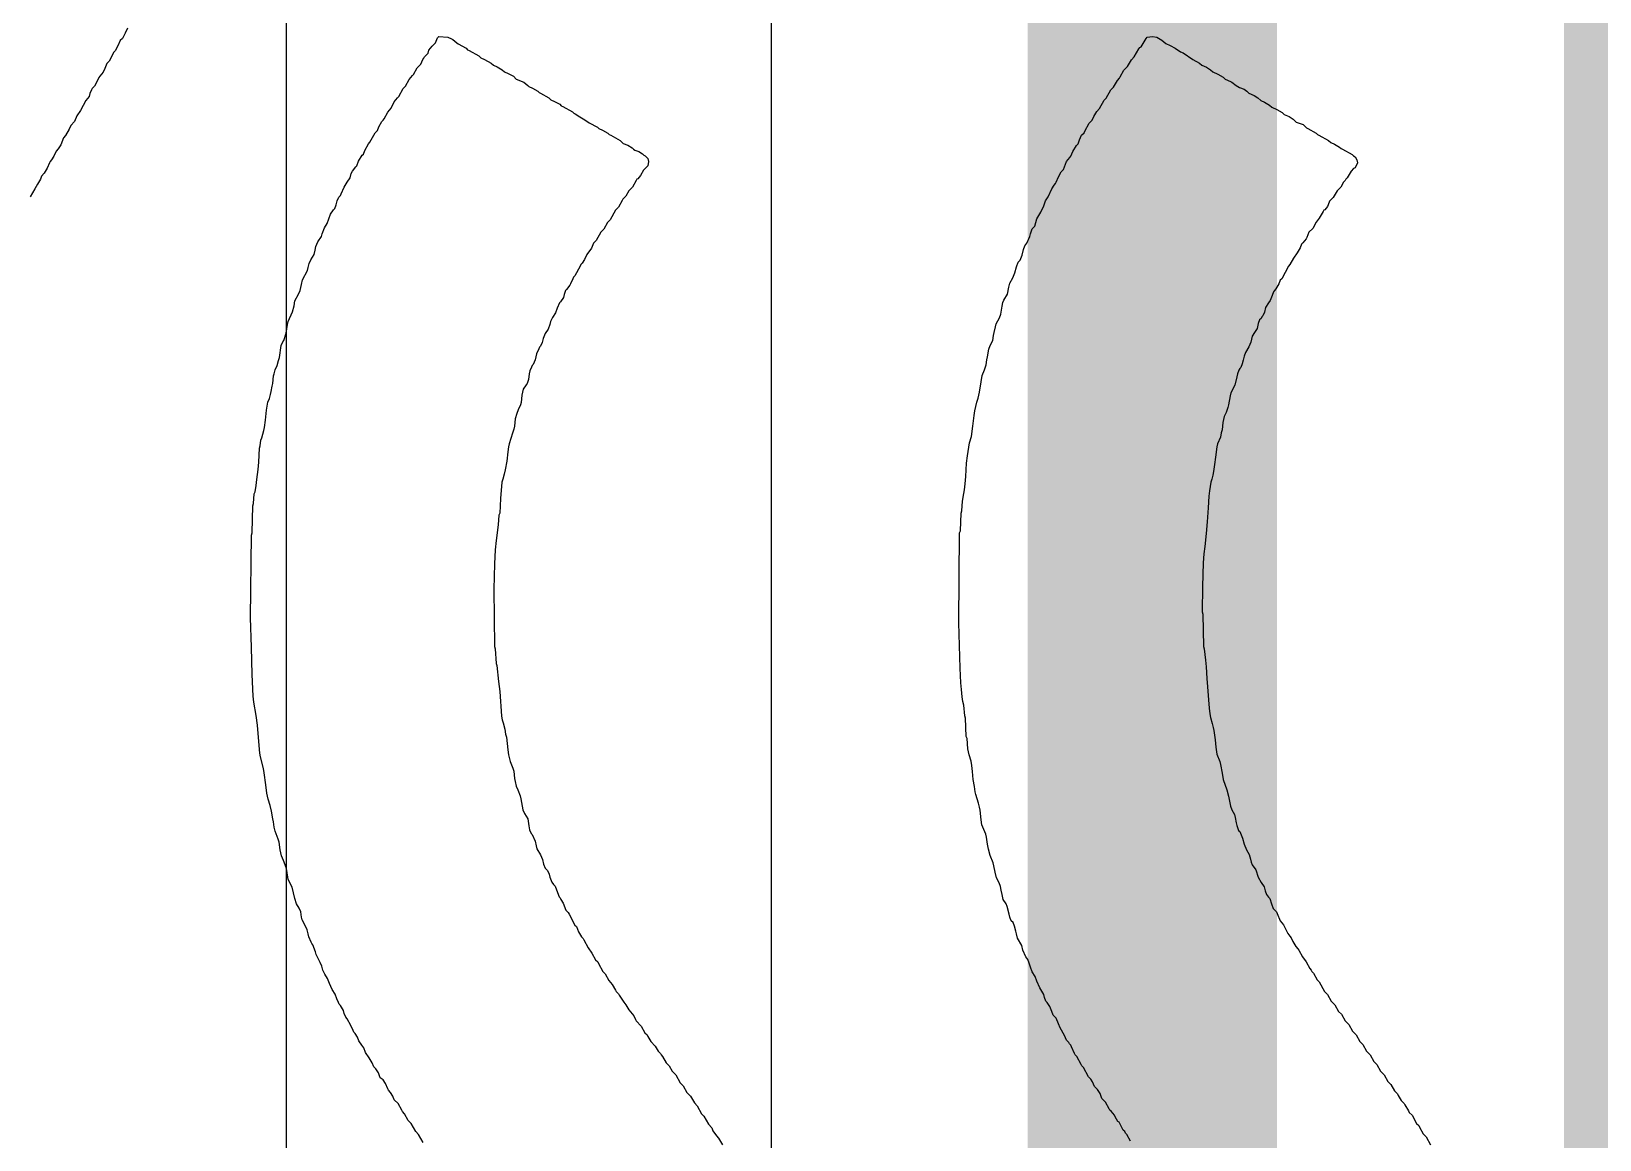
# Model space of a CAD drawing. Header units: inches. Extents: x 0 to 5379, y 0 to 5429.
# Drawn here: x 123.484 to 125.882, y 42.31 to 44.004 of the extents above; entities that cross this region are included whole.
import ezdxf

# ---------------------------------------------------------------- set-up
doc = ezdxf.new("R2010")
doc.units = ezdxf.units.IN
doc.layers.add('SIG 01', color=90, linetype='Continuous')
doc.layers.add('Top Overlay', color=2, linetype='Continuous')

msp = doc.modelspace()

# ---------------------------------------------------------------- linework, layer by layer
at = {"layer": 'SIG 01'}
for p, q in [((124.6156, 91.1087), (124.6156, 24.7972)), ((123.8743, 32.2574), (123.8743, 90.8151))]:
    msp.add_line(p, q, dxfattribs=at)
for points in [[(125.9548, 23.6436, 0.254, 0.254, 0), (125.9548, 93.0421, 0.254, 0.254, 0)], [(125.1983, 24.5559, 0.381, 0.381, 0), (125.1983, 91.3501, 0.381, 0.381, 0)]]:
    msp.add_lwpolyline(points, format="xyseb", dxfattribs=at)
at = {"layer": 'Top Overlay'}
for p, q in [((123.6281, 44.0013), (123.6236, 43.9934)), ((123.6315, 44.0092), (123.6281, 44.0013)), ((123.6169, 43.9821), (123.6124, 43.9742)), ((123.6202, 43.99), (123.6169, 43.9821)), ((123.6236, 43.9934), (123.6202, 43.99)), ((124.0924, 43.9754), (124.0975, 43.9816)), ((124.0975, 43.9816), (124.1025, 43.9866)), ((124.1025, 43.9866), (124.1053, 43.994)), ((124.1053, 43.994), (124.1076, 43.9962)), ((124.1076, 43.9962), (124.1211, 43.9951)), ((124.1211, 43.9951), (124.1268, 43.9928)), ((124.1268, 43.9928), (124.129, 43.9917)), ((124.129, 43.9917), (124.1352, 43.9866)), ((124.1352, 43.9866), (124.1369, 43.985)), ((124.1369, 43.985), (124.1493, 43.9782)), ((124.1493, 43.9782), (124.1515, 43.9759)), ((124.1515, 43.9759), (124.1538, 43.9748)), ((125.1708, 43.9652), (125.1775, 43.9776)), ((125.1775, 43.9776), (125.1792, 43.9793)), ((125.1792, 43.9793), (125.1815, 43.9804)), ((125.1815, 43.9804), (125.1843, 43.9855)), ((125.1843, 43.9855), (125.1888, 43.9934)), ((125.1888, 43.9934), (125.1905, 43.9951)), ((125.1905, 43.9951), (125.1984, 43.9962)), ((125.1984, 43.9962), (125.2051, 43.9951)), ((125.2051, 43.9951), (125.213, 43.9906)), ((125.213, 43.9906), (125.2192, 43.9855)), ((125.2192, 43.9855), (125.2254, 43.9827)), ((125.2254, 43.9827), (125.2333, 43.9782)), ((125.2333, 43.9782), (125.2412, 43.9726)), ((123.6, 43.9551), (123.5966, 43.9472)), ((123.6033, 43.9585), (123.6, 43.9551)), ((123.6067, 43.9641), (123.6033, 43.9585)), ((123.6101, 43.972), (123.6067, 43.9641)), ((123.6124, 43.9742), (123.6101, 43.972)), ((124.0744, 43.9483), (124.08, 43.954)), ((124.08, 43.954), (124.0828, 43.9613)), ((124.0828, 43.9613), (124.0845, 43.963)), ((124.0845, 43.963), (124.0856, 43.9652)), ((124.0856, 43.9652), (124.0913, 43.9709)), ((124.0913, 43.9709), (124.0924, 43.9754)), ((124.1538, 43.9748), (124.1684, 43.9669)), ((124.1684, 43.9669), (124.1718, 43.9635)), ((124.1718, 43.9635), (124.1775, 43.9613)), ((124.1775, 43.9613), (124.1876, 43.9557)), ((124.1876, 43.9557), (124.191, 43.9523)), ((124.191, 43.9523), (124.1966, 43.95)), ((125.1606, 43.9506), (125.1663, 43.9607)), ((125.1663, 43.9607), (125.1708, 43.9652)), ((125.2412, 43.9726), (125.2457, 43.9714)), ((125.2457, 43.9714), (125.2604, 43.9613)), ((125.2604, 43.9613), (125.2705, 43.9557)), ((125.2705, 43.9557), (125.2739, 43.9523)), ((125.2739, 43.9523), (125.2812, 43.9495)), ((123.5853, 43.928), (123.5808, 43.9202)), ((123.5876, 43.9337), (123.5853, 43.928)), ((123.5892, 43.9354), (123.5876, 43.9337)), ((123.5943, 43.9416), (123.5892, 43.9354)), ((123.5966, 43.9472), (123.5943, 43.9416)), ((124.0563, 43.9202), (124.062, 43.9303)), ((124.062, 43.9303), (124.067, 43.9365)), ((124.067, 43.9365), (124.0687, 43.9382)), ((124.0687, 43.9382), (124.0744, 43.9483)), ((124.1966, 43.95), (124.2045, 43.9455)), ((124.2045, 43.9455), (124.2079, 43.9421)), ((124.2079, 43.9421), (124.2135, 43.9399)), ((124.2135, 43.9399), (124.2214, 43.9354)), ((124.2214, 43.9354), (124.2259, 43.9309)), ((124.2259, 43.9309), (124.2372, 43.9264)), ((125.1392, 43.919), (125.1449, 43.9292)), ((125.1449, 43.9292), (125.1482, 43.9326)), ((125.1482, 43.9326), (125.1494, 43.9348)), ((125.1494, 43.9348), (125.155, 43.9449)), ((125.155, 43.9449), (125.1606, 43.9506)), ((125.2812, 43.9495), (125.2874, 43.9455)), ((125.2874, 43.9455), (125.2908, 43.9421)), ((125.2908, 43.9421), (125.2987, 43.9388)), ((125.2987, 43.9388), (125.3066, 43.9342)), ((125.3066, 43.9342), (125.3099, 43.9309)), ((125.3099, 43.9309), (125.3178, 43.9275)), ((125.3178, 43.9275), (125.3201, 43.9264)), ((123.5729, 43.9044), (123.5678, 43.8982)), ((123.574, 43.9089), (123.5729, 43.9044)), ((123.5763, 43.9145), (123.574, 43.9089)), ((123.5774, 43.9168), (123.5763, 43.9145)), ((123.5808, 43.9202), (123.5774, 43.9168)), ((124.0445, 43.9027), (124.0462, 43.9044)), ((124.0462, 43.9044), (124.0529, 43.9168)), ((124.0529, 43.9168), (124.0563, 43.9202)), ((124.2372, 43.9264), (124.2434, 43.9213)), ((124.2434, 43.9213), (124.2451, 43.9196)), ((124.2451, 43.9196), (124.2507, 43.9173)), ((124.2507, 43.9173), (124.2586, 43.9128)), ((124.2586, 43.9128), (124.2609, 43.9106)), ((124.2609, 43.9106), (124.2631, 43.9095)), ((124.2631, 43.9095), (124.2755, 43.9027)), ((125.128, 43.9021), (125.1347, 43.9145)), ((125.1347, 43.9145), (125.1392, 43.919)), ((125.3201, 43.9264), (125.3263, 43.9213)), ((125.3263, 43.9213), (125.3314, 43.9185)), ((125.3314, 43.9185), (125.3387, 43.9157)), ((125.3387, 43.9157), (125.3426, 43.9128)), ((125.3426, 43.9128), (125.346, 43.9095)), ((125.346, 43.9095), (125.3539, 43.9061)), ((125.3539, 43.9061), (125.3595, 43.9027)), ((123.5594, 43.883), (123.5538, 43.8751)), ((123.5639, 43.8909), (123.5594, 43.883)), ((123.5678, 43.8982), (123.5639, 43.8909)), ((124.0237, 43.8706), (124.0293, 43.8807)), ((124.0293, 43.8807), (124.0344, 43.8869)), ((124.0344, 43.8869), (124.0394, 43.8965)), ((124.0394, 43.8965), (124.0445, 43.9027)), ((124.2755, 43.9027), (124.2789, 43.8993)), ((124.2789, 43.8993), (124.2845, 43.8971)), ((124.2845, 43.8971), (124.2924, 43.8926)), ((124.2924, 43.8926), (124.2947, 43.8903)), ((124.2947, 43.8903), (124.2969, 43.8892)), ((124.2969, 43.8892), (124.3116, 43.8813)), ((124.3116, 43.8813), (124.3138, 43.879)), ((125.1088, 43.874), (125.1133, 43.8818)), ((125.1133, 43.8818), (125.1178, 43.8864)), ((125.1178, 43.8864), (125.1246, 43.8987)), ((125.1246, 43.8987), (125.128, 43.9021)), ((125.3595, 43.9027), (125.364, 43.8982)), ((125.364, 43.8982), (125.3697, 43.8959)), ((125.3697, 43.8959), (125.3776, 43.8914)), ((125.3776, 43.8914), (125.3809, 43.888)), ((125.3809, 43.888), (125.3888, 43.8847)), ((125.3888, 43.8847), (125.3967, 43.8802)), ((125.3967, 43.8802), (125.4001, 43.8768)), ((123.5447, 43.8604), (123.5425, 43.8548)), ((123.5504, 43.8661), (123.5447, 43.8604)), ((123.5538, 43.8751), (123.5504, 43.8661)), ((124.0135, 43.8525), (124.0158, 43.8582)), ((124.0158, 43.8582), (124.0203, 43.8661)), ((124.0203, 43.8661), (124.0225, 43.8683)), ((124.0225, 43.8683), (124.0237, 43.8706)), ((124.3138, 43.879), (124.3161, 43.8779)), ((124.3161, 43.8779), (124.3228, 43.8734)), ((124.3228, 43.8734), (124.3307, 43.8689)), ((124.3307, 43.8689), (124.3375, 43.8644)), ((124.3375, 43.8644), (124.3499, 43.8576)), ((124.3499, 43.8576), (124.3521, 43.8554)), ((125.0953, 43.8514), (125.102, 43.8638)), ((125.102, 43.8638), (125.1066, 43.8683)), ((125.1066, 43.8683), (125.1088, 43.874)), ((125.4001, 43.8768), (125.4074, 43.874)), ((125.4074, 43.874), (125.4136, 43.87)), ((125.4136, 43.87), (125.4181, 43.8655)), ((125.4181, 43.8655), (125.4288, 43.8616)), ((125.4288, 43.8616), (125.4339, 43.8565)), ((125.4339, 43.8565), (125.4362, 43.8554)), ((123.5335, 43.8413), (123.5295, 43.8306)), ((123.5368, 43.8447), (123.5335, 43.8413)), ((123.5425, 43.8548), (123.5368, 43.8447)), ((123.9944, 43.8221), (124, 43.8323)), ((124, 43.8323), (124.0022, 43.8345)), ((124.0022, 43.8345), (124.0101, 43.8492)), ((124.0101, 43.8492), (124.0135, 43.8525)), ((124.3521, 43.8554), (124.3578, 43.8531)), ((124.3578, 43.8531), (124.3656, 43.8486)), ((124.3656, 43.8486), (124.3679, 43.8464)), ((124.3679, 43.8464), (124.3702, 43.8452)), ((124.3702, 43.8452), (124.3848, 43.8373)), ((124.3848, 43.8373), (124.3893, 43.8328)), ((124.3893, 43.8328), (124.3966, 43.83)), ((125.0823, 43.8294), (125.0851, 43.8323)), ((125.0851, 43.8323), (125.0868, 43.8385)), ((125.0868, 43.8385), (125.0902, 43.8452)), ((125.0902, 43.8452), (125.0942, 43.8492)), ((125.0942, 43.8492), (125.0953, 43.8514)), ((125.4362, 43.8554), (125.4486, 43.8486)), ((125.4486, 43.8486), (125.4508, 43.8464)), ((125.4508, 43.8464), (125.4531, 43.8452)), ((125.4531, 43.8452), (125.4677, 43.8373)), ((125.4677, 43.8373), (125.4711, 43.834)), ((125.4711, 43.834), (125.4767, 43.8317)), ((125.4767, 43.8317), (125.4846, 43.8272)), ((123.5188, 43.8131), (123.5154, 43.8075)), ((123.5222, 43.821), (123.5188, 43.8131)), ((123.5256, 43.8244), (123.5222, 43.821)), ((123.5295, 43.8306), (123.5256, 43.8244)), ((123.9848, 43.8058), (123.9904, 43.8148)), ((123.9904, 43.8148), (123.9921, 43.8165)), ((123.9921, 43.8165), (123.9944, 43.8221)), ((124.3966, 43.83), (124.4028, 43.8261)), ((124.4028, 43.8261), (124.4051, 43.8238)), ((124.4051, 43.8238), (124.4073, 43.8227)), ((124.4073, 43.8227), (124.413, 43.8204)), ((124.413, 43.8204), (124.4186, 43.8171)), ((124.4186, 43.8171), (124.4209, 43.8148)), ((124.4209, 43.8148), (124.4231, 43.8137)), ((124.4231, 43.8137), (124.4271, 43.8097)), ((124.4271, 43.8097), (124.4282, 43.8052)), ((125.0671, 43.8052), (125.0722, 43.8114)), ((125.0722, 43.8114), (125.0739, 43.8131)), ((125.0739, 43.8131), (125.0767, 43.8204)), ((125.0767, 43.8204), (125.0823, 43.8294)), ((125.4846, 43.8272), (125.4869, 43.8249)), ((125.4869, 43.8249), (125.4891, 43.8238)), ((125.4891, 43.8238), (125.5038, 43.8159)), ((125.5038, 43.8159), (125.506, 43.8137)), ((125.506, 43.8137), (125.5083, 43.8125)), ((125.5083, 43.8125), (125.5111, 43.8075)), ((123.5042, 43.7872), (123.4997, 43.7827)), ((123.5087, 43.7951), (123.5042, 43.7872)), ((123.5121, 43.803), (123.5087, 43.7951)), ((123.5132, 43.8052), (123.5121, 43.803)), ((123.5154, 43.8075), (123.5132, 43.8052)), ((123.9718, 43.7804), (123.9735, 43.7866)), ((123.9735, 43.7866), (123.9752, 43.7906)), ((123.9752, 43.7906), (123.9803, 43.7968)), ((123.9803, 43.7968), (123.982, 43.7985)), ((123.982, 43.7985), (123.9848, 43.8058)), ((124.4158, 43.7838), (124.4118, 43.7787)), ((124.4203, 43.7917), (124.4158, 43.7838)), ((124.4209, 43.7923), (124.4203, 43.7917)), ((124.4271, 43.7985), (124.4209, 43.7923)), ((124.4282, 43.8052), (124.4271, 43.7985)), ((125.0547, 43.7816), (125.0592, 43.7894)), ((125.0592, 43.7894), (125.0626, 43.7928)), ((125.0626, 43.7928), (125.0671, 43.8052)), ((125.5021, 43.7906), (125.4964, 43.7804)), ((125.506, 43.7945), (125.5021, 43.7906)), ((125.5083, 43.7956), (125.506, 43.7945)), ((125.5122, 43.803), (125.5083, 43.7956)), ((125.5111, 43.8075), (125.5122, 43.803)), ((123.4895, 43.7635), (123.4828, 43.7511)), ((123.494, 43.7703), (123.4895, 43.7635)), ((123.4985, 43.7782), (123.494, 43.7703)), ((123.4997, 43.7827), (123.4985, 43.7782)), ((123.9583, 43.7556), (123.9628, 43.7658)), ((123.9628, 43.7658), (123.9673, 43.7737)), ((123.9673, 43.7737), (123.9718, 43.7804)), ((124.3978, 43.7601), (124.3933, 43.7523)), ((124.4034, 43.7658), (124.3978, 43.7601)), ((124.409, 43.7759), (124.4034, 43.7658)), ((124.4102, 43.7782), (124.409, 43.7759)), ((124.4118, 43.7787), (124.4102, 43.7782)), ((125.0389, 43.7511), (125.0446, 43.7635)), ((125.0446, 43.7635), (125.048, 43.7692)), ((125.048, 43.7692), (125.0502, 43.7714)), ((125.0502, 43.7714), (125.0513, 43.7737)), ((125.0513, 43.7737), (125.0547, 43.7816)), ((125.4807, 43.7601), (125.475, 43.75)), ((125.4863, 43.7658), (125.4807, 43.7601)), ((125.4908, 43.7737), (125.4863, 43.7658)), ((125.4931, 43.7759), (125.4908, 43.7737)), ((125.4942, 43.7782), (125.4931, 43.7759)), ((125.4964, 43.7804), (125.4942, 43.7782)), ((123.9482, 43.7331), (123.9504, 43.7387)), ((123.9504, 43.7387), (123.9521, 43.7449)), ((123.9521, 43.7449), (123.9543, 43.7506)), ((123.9543, 43.7506), (123.9572, 43.7534)), ((123.9572, 43.7534), (123.9583, 43.7556)), ((124.3876, 43.7455), (124.382, 43.7354)), ((124.3888, 43.7477), (124.3876, 43.7455)), ((124.3933, 43.7523), (124.3888, 43.7477)), ((125.0277, 43.7275), (125.0322, 43.7376)), ((125.0322, 43.7376), (125.035, 43.7449)), ((125.035, 43.7449), (125.0389, 43.7511)), ((125.466, 43.7365), (125.4621, 43.7314)), ((125.4671, 43.7387), (125.466, 43.7365)), ((125.4694, 43.7444), (125.4671, 43.7387)), ((125.475, 43.75), (125.4694, 43.7444)), ((123.9369, 43.7106), (123.942, 43.7246)), ((123.942, 43.7246), (123.9465, 43.7314)), ((123.9465, 43.7314), (123.9482, 43.7331)), ((124.3651, 43.7117), (124.3595, 43.7015)), ((124.3696, 43.7162), (124.3651, 43.7117)), ((124.3775, 43.7308), (124.3696, 43.7162)), ((124.382, 43.7354), (124.3775, 43.7308)), ((125.0187, 43.7061), (125.022, 43.7173)), ((125.022, 43.7173), (125.0277, 43.7275)), ((125.4486, 43.7123), (125.4435, 43.7027)), ((125.4536, 43.7185), (125.4486, 43.7123)), ((125.4593, 43.7286), (125.4536, 43.7185)), ((125.4604, 43.7308), (125.4593, 43.7286)), ((125.4621, 43.7314), (125.4604, 43.7308)), ((123.9222, 43.6824), (123.9279, 43.6903)), ((123.9279, 43.6903), (123.929, 43.6948)), ((123.929, 43.6948), (123.9324, 43.7038)), ((123.9324, 43.7038), (123.9369, 43.7106)), ((124.3549, 43.697), (124.3482, 43.6846)), ((124.3595, 43.7015), (124.3549, 43.697)), ((125.0063, 43.6801), (125.0108, 43.6903)), ((125.0108, 43.6903), (125.0119, 43.6948)), ((125.0119, 43.6948), (125.0147, 43.7021)), ((125.0147, 43.7021), (125.0187, 43.7061)), ((125.4345, 43.6892), (125.4333, 43.6869)), ((125.4378, 43.697), (125.4345, 43.6892)), ((125.4435, 43.7027), (125.4378, 43.697)), ((123.9166, 43.6632), (123.9183, 43.6694)), ((123.9183, 43.6694), (123.9194, 43.6751)), ((123.9194, 43.6751), (123.9222, 43.6824)), ((124.3409, 43.6728), (124.3335, 43.6632)), ((124.3437, 43.6801), (124.3409, 43.6728)), ((124.3482, 43.6846), (124.3437, 43.6801)), ((124.9995, 43.6621), (125.0012, 43.6706)), ((125.0012, 43.6706), (125.0034, 43.6762)), ((125.0034, 43.6762), (125.0063, 43.6801)), ((125.4198, 43.6655), (125.4142, 43.6576)), ((125.4243, 43.6734), (125.4198, 43.6655)), ((125.4266, 43.679), (125.4243, 43.6734)), ((125.4283, 43.6807), (125.4266, 43.679)), ((125.4333, 43.6869), (125.4283, 43.6807)), ((123.9065, 43.6384), (123.9076, 43.643)), ((123.9076, 43.643), (123.9093, 43.6492)), ((123.9093, 43.6492), (123.9115, 43.6548)), ((123.9115, 43.6548), (123.9166, 43.6632)), ((124.3234, 43.6452), (124.3155, 43.6306)), ((124.3245, 43.6475), (124.3234, 43.6452)), ((124.3268, 43.6497), (124.3245, 43.6475)), ((124.3302, 43.6553), (124.3268, 43.6497)), ((124.3335, 43.6632), (124.3302, 43.6553)), ((124.9882, 43.6351), (124.9905, 43.6441)), ((124.9905, 43.6441), (124.9933, 43.6514)), ((124.9933, 43.6514), (124.9961, 43.6542)), ((124.9961, 43.6542), (124.9995, 43.6621)), ((125.4063, 43.6452), (125.3962, 43.626)), ((125.4085, 43.6475), (125.4063, 43.6452)), ((125.4142, 43.6576), (125.4085, 43.6475)), ((123.8952, 43.608), (123.8974, 43.617)), ((123.8974, 43.617), (123.8991, 43.6244)), ((123.8991, 43.6244), (123.9065, 43.6384)), ((124.3076, 43.6159), (124.3025, 43.6097)), ((124.3087, 43.6182), (124.3076, 43.6159)), ((124.3121, 43.626), (124.3087, 43.6182)), ((124.3133, 43.6283), (124.3121, 43.626)), ((124.3155, 43.6306), (124.3133, 43.6283)), ((124.9787, 43.6131), (124.9803, 43.6193)), ((124.9803, 43.6193), (124.9849, 43.6272)), ((124.9849, 43.6272), (124.9882, 43.6351)), ((125.3916, 43.6182), (125.3871, 43.6103)), ((125.3939, 43.6238), (125.3916, 43.6182)), ((125.3962, 43.626), (125.3939, 43.6238)), ((123.8862, 43.5844), (123.8873, 43.5922)), ((123.8873, 43.5922), (123.8929, 43.6024)), ((123.8929, 43.6024), (123.8952, 43.608)), ((124.298, 43.5973), (124.2935, 43.5906)), ((124.2992, 43.6018), (124.298, 43.5973)), ((124.3009, 43.608), (124.2992, 43.6018)), ((124.3025, 43.6097), (124.3009, 43.608)), ((124.9696, 43.5894), (124.9713, 43.5934)), ((124.9713, 43.5934), (124.977, 43.6024)), ((124.977, 43.6024), (124.9787, 43.6131)), ((125.3787, 43.5928), (125.3759, 43.5889)), ((125.3815, 43.6001), (125.3787, 43.5928)), ((125.3838, 43.6058), (125.3815, 43.6001)), ((125.3849, 43.608), (125.3838, 43.6058)), ((125.3871, 43.6103), (125.3849, 43.608)), ((123.8772, 43.5607), (123.8839, 43.5753)), ((123.8839, 43.5753), (123.8862, 43.5844)), ((124.2856, 43.5737), (124.2811, 43.5669)), ((124.2885, 43.581), (124.2856, 43.5737)), ((124.2918, 43.5889), (124.2885, 43.581)), ((124.2935, 43.5906), (124.2918, 43.5889)), ((124.9646, 43.5663), (124.9668, 43.572)), ((124.9668, 43.572), (124.9685, 43.5838)), ((124.9685, 43.5838), (124.9696, 43.5894)), ((125.3674, 43.5691), (125.3657, 43.5675)), ((125.3697, 43.5748), (125.3674, 43.5691)), ((125.3714, 43.5821), (125.3697, 43.5748)), ((125.3759, 43.5889), (125.3714, 43.5821)), ((123.8738, 43.5427), (123.876, 43.5562)), ((123.876, 43.5562), (123.8772, 43.5607)), ((124.2744, 43.5489), (124.2699, 43.5421)), ((124.2772, 43.5562), (124.2744, 43.5489)), ((124.2783, 43.5607), (124.2772, 43.5562)), ((124.2811, 43.5669), (124.2783, 43.5607)), ((124.9567, 43.5438), (124.9584, 43.5522)), ((124.9584, 43.5522), (124.9595, 43.5568)), ((124.9595, 43.5568), (124.9646, 43.5663)), ((125.3584, 43.55), (125.3545, 43.5438)), ((125.3601, 43.5573), (125.3584, 43.55)), ((125.3623, 43.5629), (125.3601, 43.5573)), ((125.3646, 43.5652), (125.3623, 43.5629)), ((125.3657, 43.5675), (125.3646, 43.5652)), ((123.8636, 43.5055), (123.8665, 43.5241)), ((123.8665, 43.5241), (123.8687, 43.5297)), ((123.8687, 43.5297), (123.8704, 43.5314)), ((123.8704, 43.5314), (123.8738, 43.5427)), ((124.2614, 43.5213), (124.2603, 43.519)), ((124.2631, 43.5229), (124.2614, 43.5213)), ((124.2654, 43.5286), (124.2631, 43.5229)), ((124.267, 43.5348), (124.2654, 43.5286)), ((124.2699, 43.5421), (124.267, 43.5348)), ((124.9482, 43.5184), (124.9505, 43.5241)), ((124.9505, 43.5241), (124.9544, 43.5314)), ((124.9544, 43.5314), (124.9556, 43.5393)), ((124.9556, 43.5393), (124.9567, 43.5438)), ((125.346, 43.5218), (125.3409, 43.5134)), ((125.3488, 43.5291), (125.346, 43.5218)), ((125.3511, 43.5382), (125.3488, 43.5291)), ((125.3545, 43.5438), (125.3511, 43.5382)), ((123.8603, 43.4931), (123.8625, 43.501)), ((123.8625, 43.501), (123.8636, 43.5055)), ((124.2547, 43.5021), (124.2518, 43.4948)), ((124.2569, 43.5111), (124.2547, 43.5021)), ((124.2603, 43.519), (124.2569, 43.5111)), ((124.9443, 43.4942), (124.9454, 43.5021)), ((124.9454, 43.5021), (124.9465, 43.5066)), ((124.9465, 43.5066), (124.9482, 43.5184)), ((125.3359, 43.4959), (125.3336, 43.4903)), ((125.337, 43.5015), (125.3359, 43.4959)), ((125.3387, 43.5077), (125.337, 43.5015)), ((125.3409, 43.5134), (125.3387, 43.5077)), ((123.8535, 43.466), (123.8546, 43.4773)), ((123.8546, 43.4773), (123.8557, 43.4807)), ((123.8557, 43.4807), (123.8574, 43.4869)), ((123.8574, 43.4869), (123.8603, 43.4931)), ((124.2456, 43.4807), (124.2445, 43.4717)), ((124.2468, 43.4852), (124.2456, 43.4807)), ((124.249, 43.4908), (124.2468, 43.4852)), ((124.2501, 43.4931), (124.249, 43.4908)), ((124.2518, 43.4948), (124.2501, 43.4931)), ((124.9364, 43.4683), (124.9381, 43.4779)), ((124.9381, 43.4779), (124.9415, 43.4869)), ((124.9415, 43.4869), (124.9443, 43.4942)), ((125.3274, 43.4762), (125.3246, 43.4632)), ((125.3285, 43.4807), (125.3274, 43.4762)), ((125.3308, 43.4863), (125.3285, 43.4807)), ((125.3319, 43.4886), (125.3308, 43.4863)), ((125.3336, 43.4903), (125.3319, 43.4886)), ((123.8484, 43.4429), (123.8501, 43.4491)), ((123.8501, 43.4491), (123.8512, 43.4536)), ((123.8512, 43.4536), (123.8524, 43.4615)), ((123.8524, 43.4615), (123.8535, 43.466)), ((124.2344, 43.448), (124.2332, 43.4367)), ((124.2366, 43.457), (124.2344, 43.448)), ((124.2411, 43.4638), (124.2366, 43.457)), ((124.2423, 43.466), (124.2411, 43.4638)), ((124.2445, 43.4717), (124.2423, 43.466)), ((124.9319, 43.4435), (124.9341, 43.4525)), ((124.9341, 43.4525), (124.9364, 43.4683)), ((125.3184, 43.4514), (125.3173, 43.4469)), ((125.3246, 43.4632), (125.3184, 43.4514)), ((123.8422, 43.4097), (123.8439, 43.4249)), ((123.8439, 43.4249), (123.8462, 43.4373)), ((123.8462, 43.4373), (123.8484, 43.4429)), ((124.2287, 43.4255), (124.2265, 43.4198)), ((124.2321, 43.4334), (124.2287, 43.4255)), ((124.2332, 43.4367), (124.2321, 43.4334)), ((124.9268, 43.4238), (124.9302, 43.4373)), ((124.9302, 43.4373), (124.9319, 43.4435)), ((125.3139, 43.4289), (125.3111, 43.4215)), ((125.315, 43.4334), (125.3139, 43.4289)), ((125.3173, 43.4469), (125.315, 43.4334)), ((123.8411, 43.3984), (123.8422, 43.4097)), ((124.2231, 43.4007), (124.222, 43.3962)), ((124.2242, 43.4119), (124.2231, 43.4007)), ((124.2265, 43.4198), (124.2242, 43.4119)), ((124.9217, 43.3849), (124.924, 43.4007)), ((124.924, 43.4007), (124.9257, 43.417)), ((124.9257, 43.417), (124.9268, 43.4238)), ((125.306, 43.4063), (125.3049, 43.395)), ((125.3083, 43.4153), (125.306, 43.4063)), ((125.3111, 43.4215), (125.3083, 43.4153)), ((123.8343, 43.3703), (123.8355, 43.3793)), ((123.8355, 43.3793), (123.8366, 43.3827)), ((123.8366, 43.3827), (123.84, 43.3939)), ((123.84, 43.3939), (123.8411, 43.3984)), ((124.2203, 43.39), (124.2152, 43.3736)), ((124.222, 43.3962), (124.2203, 43.39)), ((124.9189, 43.3753), (124.9217, 43.3849)), ((125.3026, 43.3838), (125.2981, 43.3736)), ((125.3037, 43.3905), (125.3026, 43.3838)), ((125.3049, 43.395), (125.3037, 43.3905)), ((123.8321, 43.3455), (123.8332, 43.3669)), ((123.8332, 43.3669), (123.8343, 43.3703)), ((124.213, 43.3612), (124.2113, 43.3472)), ((124.2141, 43.3691), (124.213, 43.3612)), ((124.2152, 43.3736), (124.2141, 43.3691)), ((124.9144, 43.3438), (124.9155, 43.355)), ((124.9155, 43.355), (124.9189, 43.3753)), ((125.2947, 43.3534), (125.2936, 43.3421)), ((125.297, 43.3691), (125.2947, 43.3534)), ((125.2981, 43.3736), (125.297, 43.3691)), ((123.8293, 43.319), (123.831, 43.3342)), ((123.831, 43.3342), (123.8321, 43.3455)), ((124.209, 43.3336), (124.2073, 43.3274)), ((124.2113, 43.3472), (124.209, 43.3336)), ((124.9133, 43.3235), (124.9144, 43.3438)), ((125.2919, 43.3314), (125.2908, 43.3257)), ((125.2936, 43.3421), (125.2919, 43.3314)), ((123.8265, 43.3004), (123.8281, 43.31)), ((123.8281, 43.31), (123.8293, 43.319)), ((124.2039, 43.315), (124.2017, 43.2902)), ((124.2051, 43.3195), (124.2039, 43.315)), ((124.2073, 43.3274), (124.2051, 43.3195)), ((124.911, 43.3032), (124.9122, 43.3122)), ((124.9122, 43.3122), (124.9133, 43.3235)), ((125.288, 43.315), (125.2857, 43.3015)), ((125.2891, 43.3195), (125.288, 43.315)), ((125.2908, 43.3257), (125.2891, 43.3195)), ((123.8231, 43.279), (123.8242, 43.2824)), ((123.8242, 43.2824), (123.8253, 43.297)), ((123.8253, 43.297), (123.8265, 43.3004)), ((124.2017, 43.2902), (124.2006, 43.2677)), ((124.9071, 43.2711), (124.9082, 43.2857)), ((124.9082, 43.2857), (124.9099, 43.2976)), ((124.9099, 43.2976), (124.911, 43.3032)), ((125.2846, 43.2936), (125.2835, 43.2756)), ((125.2857, 43.3015), (125.2846, 43.2936)), ((123.8219, 43.2373), (123.8231, 43.279)), ((124.1994, 43.2643), (124.1983, 43.2497)), ((124.2006, 43.2677), (124.1994, 43.2643)), ((124.9048, 43.2407), (124.906, 43.2677)), ((124.906, 43.2677), (124.9071, 43.2711)), ((125.2835, 43.2756), (125.2823, 43.2542)), ((123.8197, 43.1077), (123.8208, 43.2339)), ((123.8208, 43.2339), (123.8219, 43.2373)), ((124.1983, 43.2497), (124.1949, 43.226)), ((124.9026, 43.0998), (124.9037, 43.2373)), ((124.9037, 43.2373), (124.9048, 43.2407)), ((125.2806, 43.2367), (125.2784, 43.2164)), ((125.2823, 43.2542), (125.2806, 43.2367)), ((124.1938, 43.2114), (124.1927, 43.19)), ((124.1949, 43.226), (124.1938, 43.2114)), ((125.2784, 43.2164), (125.2773, 43.2052)), ((124.1927, 43.19), (124.1915, 43.1516)), ((125.2761, 43.1917), (125.275, 43.1556)), ((125.2773, 43.2052), (125.2761, 43.1917)), ((124.1915, 43.1516), (124.1927, 43.0638)), ((125.275, 43.1556), (125.2745, 43.1167)), ((125.2745, 43.1167), (125.2756, 43.1133)), ((125.2756, 43.1133), (125.2767, 43.0638)), ((123.8208, 43.0626), (123.8197, 43.1077)), ((124.9043, 43.0305), (124.9026, 43.0998)), ((123.8219, 43.0209), (123.8208, 43.0626)), ((124.1927, 43.0638), (124.1938, 43.0604)), ((124.1938, 43.0604), (124.1949, 43.0378)), ((125.2767, 43.0638), (125.2778, 43.0604)), ((125.2778, 43.0604), (125.2795, 43.0429)), ((125.2795, 43.0429), (125.2806, 43.0328)), ((123.8236, 42.9877), (123.8219, 43.0209)), ((124.1949, 43.0378), (124.1961, 43.0345)), ((124.1961, 43.0345), (124.1989, 43.0102)), ((124.9054, 43.008), (124.9043, 43.0305)), ((125.2806, 43.0328), (125.2818, 43.0147)), ((124.1989, 43.0102), (124.2006, 42.995)), ((124.2006, 42.995), (124.2034, 42.9573)), ((124.9065, 42.9978), (124.9054, 43.008)), ((124.9077, 42.9866), (124.9065, 42.9978)), ((125.2818, 43.0147), (125.2829, 43.0023)), ((125.2829, 43.0023), (125.284, 42.9821)), ((123.8248, 42.9787), (123.8236, 42.9877)), ((123.8281, 42.9584), (123.8248, 42.9787)), ((124.9088, 42.9798), (124.9077, 42.9866)), ((124.9099, 42.9742), (124.9088, 42.9798)), ((124.9116, 42.9578), (124.9099, 42.9742)), ((125.284, 42.9821), (125.2852, 42.9697)), ((125.2852, 42.9697), (125.2863, 42.9606)), ((123.8304, 42.9437), (123.8281, 42.9584)), ((124.2034, 42.9573), (124.2045, 42.9516)), ((124.2045, 42.9516), (124.2056, 42.9471)), ((124.2056, 42.9471), (124.2085, 42.9375)), ((124.9127, 42.9544), (124.9116, 42.9578)), ((124.9139, 42.9263), (124.9127, 42.9544)), ((125.2863, 42.9606), (125.2874, 42.955)), ((125.2874, 42.955), (125.2897, 42.946)), ((125.2897, 42.946), (125.2914, 42.9398)), ((123.8326, 42.9122), (123.8304, 42.9437)), ((124.2085, 42.9375), (124.2096, 42.9297)), ((124.2096, 42.9297), (124.2107, 42.9251)), ((124.2107, 42.9251), (124.213, 42.906)), ((124.915, 42.9229), (124.9139, 42.9263)), ((124.9161, 42.9071), (124.915, 42.9229)), ((125.2914, 42.9398), (125.2925, 42.9353)), ((125.2925, 42.9353), (125.2942, 42.9212)), ((125.2942, 42.9212), (125.2953, 42.9099)), ((123.8338, 42.9009), (123.8326, 42.9122)), ((123.8349, 42.8953), (123.8338, 42.9009)), ((124.213, 42.906), (124.2141, 42.8981)), ((124.2141, 42.8981), (124.2163, 42.888)), ((124.9184, 42.8981), (124.9161, 42.9071)), ((124.9212, 42.8885), (124.9184, 42.8981)), ((125.2953, 42.9099), (125.297, 42.8992)), ((125.297, 42.8992), (125.3015, 42.888)), ((123.8394, 42.8773), (123.8349, 42.8953)), ((123.8405, 42.8705), (123.8394, 42.8773)), ((124.2163, 42.888), (124.2208, 42.8778)), ((124.2208, 42.8778), (124.222, 42.8733)), ((124.222, 42.8733), (124.2231, 42.862)), ((124.9223, 42.8818), (124.9212, 42.8885)), ((124.9234, 42.8728), (124.9223, 42.8818)), ((124.9246, 42.8604), (124.9234, 42.8728)), ((125.3015, 42.888), (125.3026, 42.8835)), ((125.3026, 42.8835), (125.3049, 42.8699)), ((123.8428, 42.8525), (123.8405, 42.8705)), ((123.8445, 42.8395), (123.8428, 42.8525)), ((124.2231, 42.862), (124.2242, 42.8575)), ((124.2242, 42.8575), (124.2259, 42.8502)), ((124.2259, 42.8502), (124.2282, 42.8446)), ((124.9263, 42.8497), (124.9246, 42.8604)), ((124.9274, 42.8418), (124.9263, 42.8497)), ((125.3049, 42.8699), (125.3066, 42.8604)), ((125.3066, 42.8604), (125.3122, 42.8446)), ((123.8467, 42.8305), (123.8445, 42.8395)), ((123.8496, 42.8209), (123.8467, 42.8305)), ((124.2282, 42.8446), (124.2316, 42.8356)), ((124.2316, 42.8356), (124.2327, 42.8311)), ((124.2327, 42.8311), (124.2361, 42.8142)), ((124.9285, 42.8373), (124.9274, 42.8418)), ((124.9325, 42.8243), (124.9285, 42.8373)), ((125.3122, 42.8446), (125.315, 42.835)), ((125.315, 42.835), (125.3161, 42.8271)), ((125.3161, 42.8271), (125.3178, 42.8198)), ((123.8518, 42.8119), (123.8496, 42.8209)), ((123.8535, 42.8001), (123.8518, 42.8119)), ((124.2361, 42.8142), (124.2383, 42.8085)), ((124.2383, 42.8085), (124.2434, 42.8001)), ((124.9341, 42.8181), (124.9325, 42.8243)), ((124.9353, 42.8136), (124.9341, 42.8181)), ((124.9364, 42.7989), (124.9353, 42.8136)), ((125.3178, 42.8198), (125.3201, 42.8142)), ((125.3201, 42.8142), (125.324, 42.8068)), ((125.324, 42.8068), (125.3252, 42.8023)), ((125.3252, 42.8023), (125.3263, 42.7944)), ((123.8546, 42.7956), (123.8535, 42.8001)), ((123.8557, 42.7877), (123.8546, 42.7956)), ((123.8574, 42.7815), (123.8557, 42.7877)), ((123.8619, 42.7691), (123.8574, 42.7815)), ((124.2434, 42.8001), (124.2451, 42.7894)), ((124.2451, 42.7894), (124.2462, 42.7837)), ((124.2462, 42.7837), (124.2485, 42.7781)), ((124.2485, 42.7781), (124.2501, 42.7764)), ((124.9375, 42.7911), (124.9364, 42.7989)), ((124.9437, 42.777), (124.9375, 42.7911)), ((124.9448, 42.7725), (124.9437, 42.777)), ((125.3263, 42.7944), (125.3274, 42.7899)), ((125.3274, 42.7899), (125.3302, 42.7826)), ((125.3302, 42.7826), (125.3319, 42.7809)), ((125.3319, 42.7809), (125.3364, 42.7708)), ((123.8631, 42.7646), (123.8619, 42.7691)), ((123.8648, 42.7527), (123.8631, 42.7646)), ((123.867, 42.7437), (123.8648, 42.7527)), ((124.2501, 42.7764), (124.2547, 42.7663)), ((124.2547, 42.7663), (124.2563, 42.7589)), ((124.2563, 42.7589), (124.2575, 42.7544)), ((124.2575, 42.7544), (124.2631, 42.7454)), ((124.9465, 42.7618), (124.9448, 42.7725)), ((124.9477, 42.7539), (124.9465, 42.7618)), ((124.9505, 42.7443), (124.9477, 42.7539)), ((125.3364, 42.7708), (125.3387, 42.7618)), ((125.3387, 42.7618), (125.3421, 42.7527)), ((125.3421, 42.7527), (125.3466, 42.746)), ((123.8698, 42.7364), (123.867, 42.7437)), ((123.8738, 42.7257), (123.8698, 42.7364)), ((124.2631, 42.7454), (124.2659, 42.7381)), ((124.2659, 42.7381), (124.2676, 42.7308)), ((124.2676, 42.7308), (124.2699, 42.7251)), ((124.955, 42.733), (124.9505, 42.7443)), ((124.9561, 42.7285), (124.955, 42.733)), ((125.3466, 42.746), (125.3483, 42.7387)), ((125.3483, 42.7387), (125.3494, 42.7341)), ((125.3494, 42.7341), (125.3511, 42.7302)), ((125.3511, 42.7302), (125.3567, 42.7223)), ((123.8749, 42.7212), (123.8738, 42.7257)), ((123.8772, 42.7077), (123.8749, 42.7212)), ((123.8834, 42.6958), (123.8772, 42.7077)), ((124.2699, 42.7251), (124.2738, 42.7212)), ((124.2738, 42.7212), (124.2761, 42.7156)), ((124.2761, 42.7156), (124.2772, 42.711)), ((124.2772, 42.711), (124.28, 42.7037)), ((124.9578, 42.7189), (124.9561, 42.7285)), ((124.9601, 42.7099), (124.9578, 42.7189)), ((124.964, 42.7026), (124.9601, 42.7099)), ((125.3567, 42.7223), (125.3601, 42.711)), ((125.3601, 42.711), (125.3646, 42.7032)), ((123.8873, 42.6784), (123.8834, 42.6958)), ((124.28, 42.7037), (124.2828, 42.6998)), ((124.2828, 42.6998), (124.2851, 42.6975)), ((124.2851, 42.6975), (124.2873, 42.6919)), ((124.2873, 42.6919), (124.2913, 42.6812)), ((124.2913, 42.6812), (124.293, 42.6795)), ((124.9663, 42.697), (124.964, 42.7026)), ((124.9674, 42.6913), (124.9663, 42.697)), ((124.9685, 42.6846), (124.9674, 42.6913)), ((124.9702, 42.6772), (124.9685, 42.6846)), ((125.3646, 42.7032), (125.3691, 42.6964)), ((125.3691, 42.6964), (125.3708, 42.6902)), ((125.3708, 42.6902), (125.3731, 42.6846)), ((125.3731, 42.6846), (125.3759, 42.6806)), ((125.3759, 42.6806), (125.3781, 42.6784)), ((123.8896, 42.6705), (123.8873, 42.6784)), ((123.8941, 42.6637), (123.8896, 42.6705)), ((123.8963, 42.6581), (123.8941, 42.6637)), ((123.8974, 42.6502), (123.8963, 42.6581)), ((124.293, 42.6795), (124.2941, 42.6772)), ((124.2941, 42.6772), (124.2975, 42.6716)), ((124.2975, 42.6716), (124.3014, 42.6609)), ((124.3014, 42.6609), (124.3054, 42.657)), ((124.3054, 42.657), (124.3065, 42.6547)), ((124.9747, 42.6705), (124.9702, 42.6772)), ((124.9764, 42.6665), (124.9747, 42.6705)), ((124.9792, 42.6547), (124.9764, 42.6665)), ((125.3781, 42.6784), (125.3804, 42.6705)), ((125.3804, 42.6705), (125.3832, 42.6632)), ((125.3832, 42.6632), (125.3883, 42.6581)), ((125.3883, 42.6581), (125.3894, 42.6558)), ((123.8986, 42.6457), (123.8974, 42.6502)), ((123.9036, 42.6361), (123.8986, 42.6457)), ((123.9059, 42.6305), (123.9036, 42.6361)), ((124.3065, 42.6547), (124.3155, 42.6378)), ((124.3155, 42.6378), (124.3178, 42.6355)), ((124.3178, 42.6355), (124.3211, 42.6277)), ((124.9803, 42.6502), (124.9792, 42.6547)), ((124.9826, 42.6446), (124.9803, 42.6502)), ((124.9854, 42.6417), (124.9826, 42.6446)), ((124.9877, 42.6361), (124.9854, 42.6417)), ((124.9894, 42.6288), (124.9877, 42.6361)), ((125.3894, 42.6558), (125.3939, 42.6446)), ((125.3939, 42.6446), (125.399, 42.6384)), ((125.399, 42.6384), (125.4057, 42.6248)), ((123.9076, 42.6243), (123.9059, 42.6305)), ((123.9087, 42.6198), (123.9076, 42.6243)), ((123.9121, 42.6119), (123.9087, 42.6198)), ((123.9132, 42.6096), (123.9121, 42.6119)), ((123.9149, 42.6079), (123.9132, 42.6096)), ((124.3211, 42.6277), (124.3256, 42.6198)), ((124.3256, 42.6198), (124.3279, 42.6175)), ((124.3279, 42.6175), (124.329, 42.6153)), ((124.329, 42.6153), (124.3358, 42.6029)), ((124.9905, 42.6243), (124.9894, 42.6288)), ((124.9922, 42.6181), (124.9905, 42.6243)), ((124.9989, 42.6068), (124.9922, 42.6181)), ((125.4057, 42.6248), (125.4085, 42.6209)), ((125.4085, 42.6209), (125.4108, 42.6186)), ((125.4108, 42.6186), (125.4131, 42.613)), ((125.4131, 42.613), (125.4176, 42.6051)), ((123.9189, 42.5972), (123.9149, 42.6079)), ((123.92, 42.5927), (123.9189, 42.5972)), ((123.9262, 42.5809), (123.92, 42.5927)), ((124.3358, 42.6029), (124.3414, 42.595)), ((124.3414, 42.595), (124.3471, 42.5848)), ((124.3471, 42.5848), (124.3504, 42.5815)), ((125.0006, 42.5995), (124.9989, 42.6068)), ((125.0051, 42.5893), (125.0006, 42.5995)), ((125.008, 42.5854), (125.0051, 42.5893)), ((125.0102, 42.5798), (125.008, 42.5854)), ((125.4176, 42.6051), (125.4209, 42.6017)), ((125.4209, 42.6017), (125.4221, 42.5995)), ((125.4221, 42.5995), (125.4277, 42.5893)), ((125.4277, 42.5893), (125.4333, 42.5815)), ((123.9284, 42.5753), (123.9262, 42.5809)), ((123.9301, 42.5691), (123.9284, 42.5753)), ((123.9329, 42.5629), (123.9301, 42.5691)), ((123.9374, 42.5561), (123.9329, 42.5629)), ((124.3504, 42.5815), (124.3516, 42.5792)), ((124.3516, 42.5792), (124.3583, 42.5668)), ((124.3583, 42.5668), (124.3617, 42.5634)), ((124.3617, 42.5634), (124.3673, 42.5533)), ((125.0119, 42.5736), (125.0102, 42.5798)), ((125.0147, 42.5662), (125.0119, 42.5736)), ((125.0192, 42.5595), (125.0147, 42.5662)), ((125.4333, 42.5815), (125.439, 42.5713)), ((125.439, 42.5713), (125.4412, 42.5691)), ((125.4412, 42.5691), (125.4424, 42.5668)), ((125.4424, 42.5668), (125.4446, 42.5646)), ((125.4446, 42.5646), (125.4502, 42.5544)), ((123.9403, 42.5488), (123.9374, 42.5561)), ((123.9442, 42.5392), (123.9403, 42.5488)), ((123.9487, 42.5324), (123.9442, 42.5392)), ((124.3673, 42.5533), (124.3724, 42.5471)), ((124.3724, 42.5471), (124.3775, 42.5386)), ((124.3775, 42.5386), (124.3786, 42.5364)), ((125.022, 42.5522), (125.0192, 42.5595)), ((125.0265, 42.542), (125.022, 42.5522)), ((125.0322, 42.5319), (125.0265, 42.542)), ((125.4502, 42.5544), (125.4536, 42.551)), ((125.4536, 42.551), (125.4615, 42.5364)), ((123.9515, 42.5251), (123.9487, 42.5324)), ((123.9538, 42.5195), (123.9515, 42.5251)), ((123.9549, 42.5172), (123.9538, 42.5195)), ((123.9572, 42.515), (123.9549, 42.5172)), ((123.9617, 42.5071), (123.9572, 42.515)), ((124.3786, 42.5364), (124.382, 42.533)), ((124.382, 42.533), (124.3831, 42.5308)), ((124.3831, 42.5308), (124.3904, 42.52)), ((124.3904, 42.52), (124.3933, 42.5161)), ((124.3933, 42.5161), (124.3978, 42.5082)), ((125.0333, 42.5274), (125.0322, 42.5319)), ((125.0356, 42.5217), (125.0333, 42.5274)), ((125.0378, 42.5195), (125.0356, 42.5217)), ((125.0418, 42.5133), (125.0378, 42.5195)), ((125.0446, 42.506), (125.0418, 42.5133)), ((125.4615, 42.5364), (125.466, 42.5319)), ((125.466, 42.5319), (125.4717, 42.5217)), ((125.4717, 42.5217), (125.4773, 42.5161)), ((125.4773, 42.5161), (125.4829, 42.506)), ((123.9628, 42.5026), (123.9617, 42.5071)), ((123.9651, 42.4969), (123.9628, 42.5026)), ((123.9673, 42.4947), (123.9651, 42.4969)), ((123.9729, 42.4846), (123.9673, 42.4947)), ((124.3978, 42.5082), (124.4028, 42.502)), ((124.4028, 42.502), (124.4057, 42.4992)), ((124.4057, 42.4992), (124.4079, 42.4936)), ((124.4079, 42.4936), (124.409, 42.4913)), ((124.409, 42.4913), (124.4169, 42.4834)), ((125.0468, 42.5003), (125.0446, 42.506)), ((125.0513, 42.4958), (125.0468, 42.5003)), ((125.0547, 42.4868), (125.0513, 42.4958)), ((125.4829, 42.506), (125.4874, 42.5015)), ((125.4874, 42.5015), (125.4931, 42.4913)), ((125.4931, 42.4913), (125.4987, 42.4857)), ((123.9763, 42.4767), (123.9729, 42.4846)), ((123.9774, 42.4744), (123.9763, 42.4767)), ((123.9797, 42.4722), (123.9774, 42.4744)), ((123.9831, 42.4665), (123.9797, 42.4722)), ((123.9853, 42.4609), (123.9831, 42.4665)), ((124.4169, 42.4834), (124.4226, 42.4733)), ((124.4226, 42.4733), (124.4259, 42.4699)), ((124.4259, 42.4699), (124.4271, 42.4676)), ((124.4271, 42.4676), (124.4316, 42.4598)), ((125.0575, 42.4806), (125.0547, 42.4868)), ((125.0643, 42.4693), (125.0575, 42.4806)), ((125.0671, 42.462), (125.0643, 42.4693)), ((125.4987, 42.4857), (125.5043, 42.4755)), ((125.5043, 42.4755), (125.51, 42.4699)), ((125.51, 42.4699), (125.5156, 42.4598)), ((123.9898, 42.4541), (123.9853, 42.4609)), ((123.9927, 42.4502), (123.9898, 42.4541)), ((123.9955, 42.4429), (123.9927, 42.4502)), ((124.0011, 42.435), (123.9955, 42.4429)), ((124.4316, 42.4598), (124.4383, 42.453)), ((124.4383, 42.453), (124.4428, 42.4451)), ((124.4428, 42.4451), (124.4462, 42.4417)), ((124.4462, 42.4417), (124.4473, 42.4395)), ((125.0705, 42.4586), (125.0671, 42.462)), ((125.0716, 42.4564), (125.0705, 42.4586)), ((125.0739, 42.4541), (125.0716, 42.4564)), ((125.075, 42.4519), (125.0739, 42.4541)), ((125.0795, 42.4417), (125.075, 42.4519)), ((125.0806, 42.4395), (125.0795, 42.4417)), ((125.5156, 42.4598), (125.5201, 42.4553)), ((125.5201, 42.4553), (125.5257, 42.4451)), ((125.5257, 42.4451), (125.5314, 42.4395)), ((124.0056, 42.4271), (124.0011, 42.435)), ((124.0079, 42.4214), (124.0056, 42.4271)), ((124.0113, 42.4181), (124.0079, 42.4214)), ((124.0152, 42.4119), (124.0113, 42.4181)), ((124.4473, 42.4395), (124.4496, 42.4372)), ((124.4496, 42.4372), (124.4552, 42.4271)), ((124.4552, 42.4271), (124.4597, 42.4226)), ((124.4597, 42.4226), (124.4642, 42.4147)), ((125.0829, 42.4372), (125.0806, 42.4395)), ((125.0897, 42.4248), (125.0829, 42.4372)), ((125.0908, 42.4226), (125.0897, 42.4248)), ((125.093, 42.4203), (125.0908, 42.4226)), ((125.1009, 42.4057), (125.093, 42.4203)), ((125.5314, 42.4395), (125.537, 42.4293)), ((125.537, 42.4293), (125.5415, 42.4248)), ((125.5415, 42.4248), (125.5472, 42.4147)), ((124.018, 42.4045), (124.0152, 42.4119)), ((124.0225, 42.4012), (124.018, 42.4045)), ((124.0259, 42.3955), (124.0225, 42.4012)), ((124.0293, 42.3876), (124.0259, 42.3955)), ((124.4642, 42.4147), (124.4699, 42.4091)), ((124.4699, 42.4091), (124.4766, 42.3967)), ((124.4766, 42.3967), (124.4812, 42.3922)), ((125.1043, 42.4023), (125.1009, 42.4057)), ((125.1071, 42.3983), (125.1043, 42.4023)), ((125.1099, 42.391), (125.1071, 42.3983)), ((125.5472, 42.4147), (125.5528, 42.4091)), ((125.5528, 42.4091), (125.5584, 42.3989)), ((125.5584, 42.3989), (125.5629, 42.3944)), ((125.5629, 42.3944), (125.5686, 42.3843)), ((124.0304, 42.3854), (124.0293, 42.3876)), ((124.0338, 42.382), (124.0304, 42.3854)), ((124.0372, 42.3764), (124.0338, 42.382)), ((124.0394, 42.3707), (124.0372, 42.3764)), ((124.0451, 42.3651), (124.0394, 42.3707)), ((124.4812, 42.3922), (124.4868, 42.382)), ((124.4868, 42.382), (124.4924, 42.3764)), ((124.4924, 42.3764), (124.4981, 42.3662)), ((125.1144, 42.3865), (125.1099, 42.391)), ((125.1184, 42.3803), (125.1144, 42.3865)), ((125.1212, 42.373), (125.1184, 42.3803)), ((125.1268, 42.3674), (125.1212, 42.373)), ((125.5686, 42.3843), (125.5731, 42.3798)), ((125.5731, 42.3798), (125.5742, 42.3775)), ((125.5742, 42.3775), (125.5787, 42.3696)), ((125.5787, 42.3696), (125.5832, 42.3651)), ((124.0507, 42.355), (124.0451, 42.3651)), ((124.0518, 42.3527), (124.0507, 42.355)), ((124.0552, 42.3493), (124.0518, 42.3527)), ((124.0608, 42.3392), (124.0552, 42.3493)), ((124.4981, 42.3662), (124.5026, 42.3617)), ((124.5026, 42.3617), (124.5093, 42.3493)), ((124.5093, 42.3493), (124.5127, 42.346)), ((124.5127, 42.346), (124.5195, 42.3336)), ((125.1325, 42.3572), (125.1268, 42.3674)), ((125.1336, 42.355), (125.1325, 42.3572)), ((125.1353, 42.3533), (125.1336, 42.355)), ((125.1404, 42.3471), (125.1353, 42.3533)), ((125.1415, 42.3448), (125.1404, 42.3471)), ((125.5832, 42.3651), (125.5843, 42.3629)), ((125.5843, 42.3629), (125.59, 42.3538)), ((125.59, 42.3538), (125.5911, 42.3516)), ((125.5911, 42.3516), (125.5956, 42.3471)), ((125.5956, 42.3471), (125.6024, 42.3347)), ((124.0653, 42.3347), (124.0608, 42.3392)), ((124.0721, 42.3223), (124.0653, 42.3347)), ((124.0766, 42.3178), (124.0721, 42.3223)), ((124.5195, 42.3336), (124.5251, 42.3279)), ((124.5251, 42.3279), (124.5262, 42.3234)), ((124.5262, 42.3234), (124.5319, 42.3155)), ((125.1454, 42.3375), (125.1415, 42.3448)), ((125.1477, 42.3364), (125.1454, 42.3375)), ((125.1539, 42.3245), (125.1477, 42.3364)), ((125.1561, 42.3223), (125.1539, 42.3245)), ((125.1573, 42.32), (125.1561, 42.3223)), ((125.6024, 42.3347), (125.6057, 42.3313)), ((125.6057, 42.3313), (125.6069, 42.329)), ((125.6069, 42.329), (125.6125, 42.3189)), ((124.0834, 42.3054), (124.0766, 42.3178)), ((124.5319, 42.3155), (124.5352, 42.3121)), ((124.5352, 42.3121), (124.5409, 42.302)), ((125.1595, 42.3178), (125.1573, 42.32)), ((125.1651, 42.3076), (125.1595, 42.3178)), ((125.6125, 42.3189), (125.617, 42.3144)), ((125.617, 42.3144), (125.6238, 42.302))]:
    msp.add_line(p, q, dxfattribs=at)

doc.saveas('drawing.dxf')
